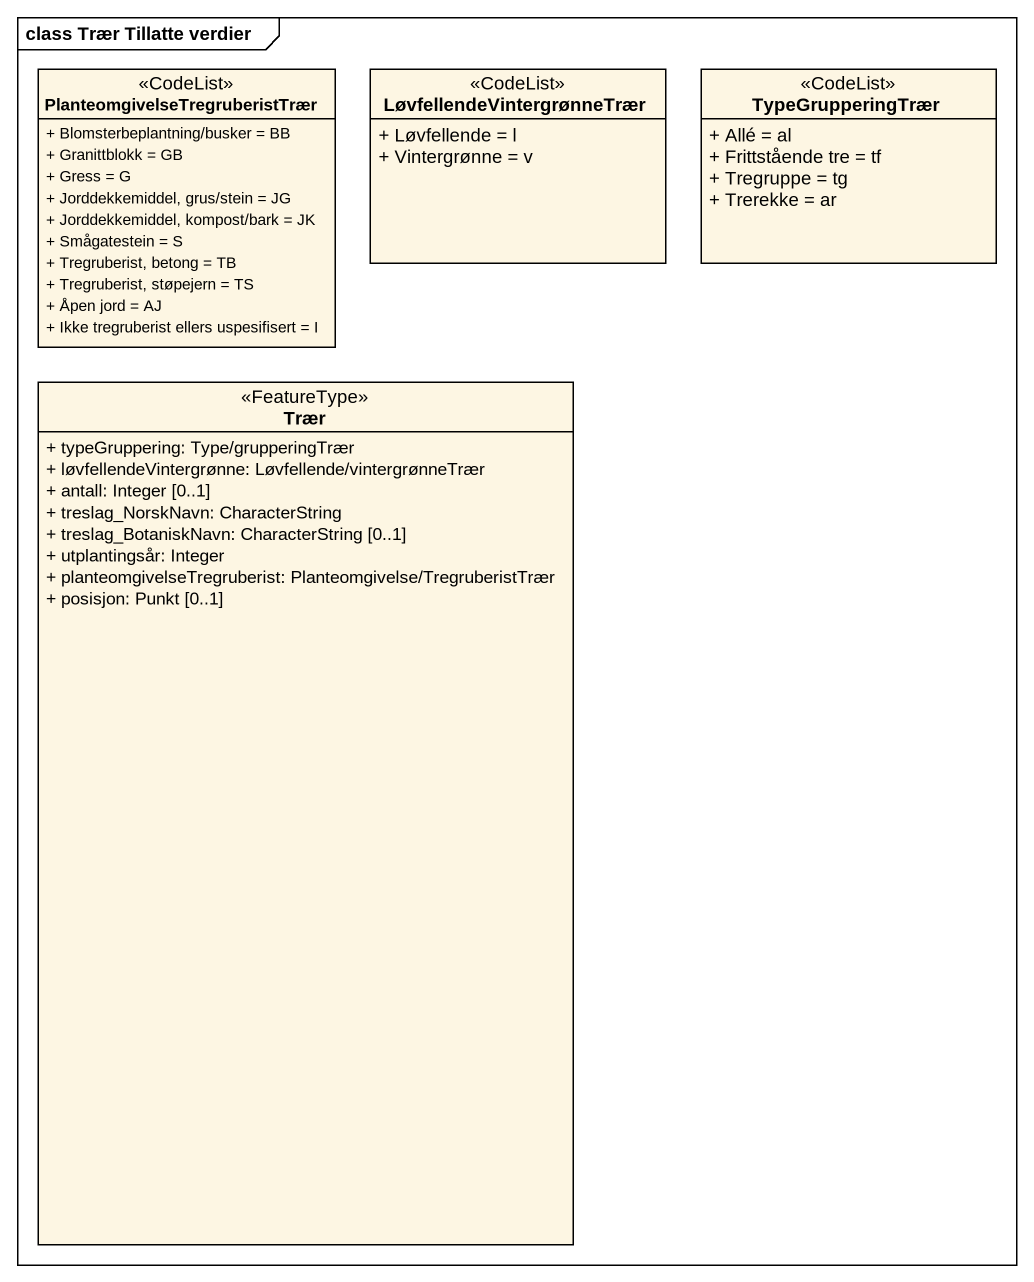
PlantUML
@startuml
mainframe class Trær Tillatte verdier
hide circle
hide empty members
skinparam classAttributeIconSize 0
class "PlanteomgivelseTregruberistTrær" as PlanteomgivelseTregruberistT <<CodeList>> {
  + Blomsterbeplantning/busker = BB
  + Granittblokk = GB
  + Gress = G
  + Jorddekkemiddel, grus/stein = JG
  + Jorddekkemiddel, kompost/bark = JK
  + Smågatestein = S
  + Tregruberist, betong = TB
  + Tregruberist, støpejern = TS
  + Åpen jord = AJ
  + Ikke tregruberist ellers uspesifisert = I
}
class LøvfellendeVintergrønneTrær <<CodeList>> {
  + Løvfellende = l
  + Vintergrønne = v
}
class TypeGrupperingTrær <<CodeList>> {
  + Allé = al
  + Frittstående tre = tf
  + Tregruppe = tg
  + Trerekke = ar
}
class Trær <<FeatureType>> {
  + typeGruppering: Type/grupperingTrær
  + løvfellendeVintergrønne: Løvfellende/vintergrønneTrær
  + antall: Integer [0..1]
  + treslag_NorskNavn: CharacterString
  + treslag_BotaniskNavn: CharacterString [0..1]
  + utplantingsår: Integer
  + planteomgivelseTregruberist: Planteomgivelse/TregruberistTrær
  + posisjon: Punkt [0..1]
}
@enduml
